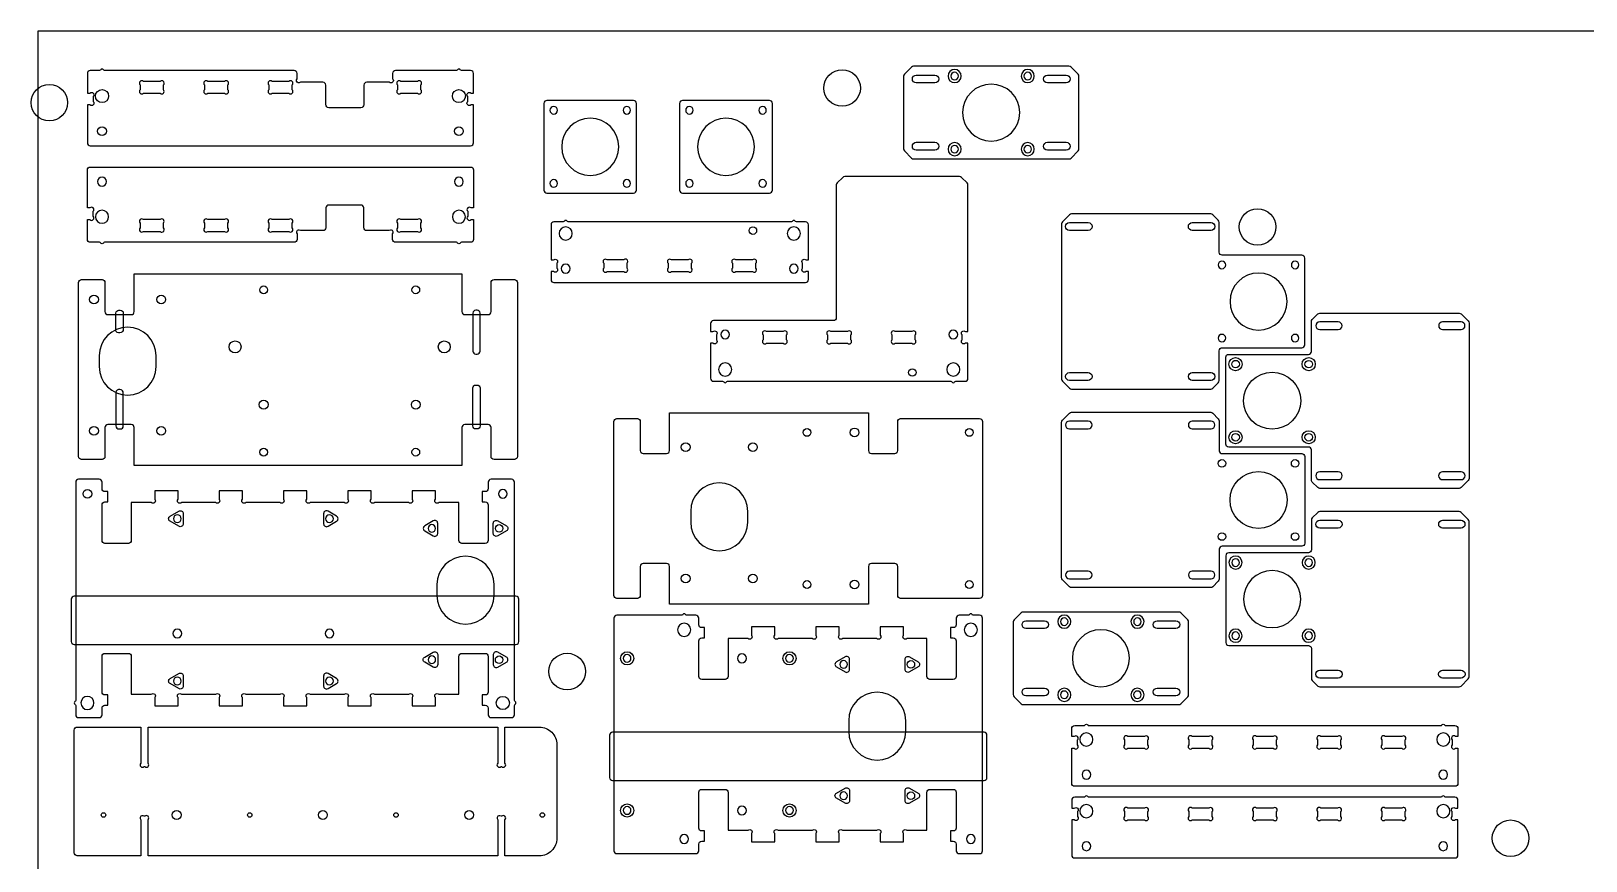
# Model space of a CAD drawing. Extents: x 2994 to 5438, y 1240 to 2465.
# Drawn here: x 2994 to 4057, y 1897 to 2465 of the extents above; entities that cross this region are included whole.
import ezdxf

# ---------------------------------------------------------------- set-up
doc = ezdxf.new("R2010")
doc.units = 0
for name, color, linetype in [('8MM_-_02_INSIDE_CUT_HOLD_D', 3, 'CONTINUOUS'), ('8MM_-_04_6MM_POCKETS', 244, 'CONTINUOUS'), ('8MM_-_06_CUTOUT', 7, 'CONTINUOUS'), ('8MM_-_HOLD_DOWN_DRILL', 30, 'CONTINUOUS'), ('SHEET_REF', 7, 'CONTINUOUS')]:
    doc.layers.add(name, color=color, linetype=linetype)

msp = doc.modelspace()

# ---------------------------------------------------------------- linework, layer by layer
at = {"layer": '8MM_-_02_INSIDE_CUT_HOLD_D'}
for points in [[(3701.2, 2434.9, -1), (3701.2, 2429.5), (3688.4, 2429.5, -1), (3688.4, 2434.9)], [(3084.5, 2429.4, 0.668179), (3081.7, 2430.5), (3070.3, 2430.5, 1), (3068, 2428.2), (3068, 2424.8, 1), (3070.3, 2422.5), (3081.7, 2422.5, 1), (3084, 2424.8), (3084, 2428.2, 0.198912)], [(3246.3, 2430.5, 1), (3244, 2428.2), (3244, 2424.8, 1), (3246.3, 2422.5), (3257.7, 2422.5, 1), (3260, 2424.8), (3260, 2428.2, 1), (3257.7, 2430.5)], [(3611.4, 2383.5), (3598.7, 2383.5, -1), (3598.7, 2388.9), (3611.4, 2388.9, -1)], [(3084.5, 2329.1, 0.198912), (3084, 2330.3), (3084, 2333.7, 1), (3081.7, 2336), (3070.3, 2336, 1), (3068, 2333.7), (3068, 2330.3, 1), (3070.3, 2328), (3081.7, 2328, 0.668179)], [(3244, 2330.3, 1), (3246.3, 2328), (3257.7, 2328, 1), (3260, 2330.3), (3260, 2333.7, 1), (3257.7, 2336), (3246.3, 2336, 1), (3244, 2333.7)], [(3703.4, 2334), (3716.2, 2334, -1), (3716.2, 2328.6), (3703.4, 2328.6, -1)], [(3401.5, 2307.4, 0.668179), (3398.7, 2308.5), (3387.3, 2308.5, 1), (3385, 2306.2), (3385, 2302.8, 1), (3387.3, 2300.5), (3398.7, 2300.5, 1), (3401, 2302.8), (3401, 2306.2, 0.198912)], [(3489.5, 2301.6, 0.198912), (3489, 2302.8), (3489, 2306.2, 1), (3486.7, 2308.5), (3475.3, 2308.5, 1), (3473, 2306.2), (3473, 2302.8, 1), (3475.3, 2300.5), (3486.7, 2300.5, 0.668179)], [(3874.5, 2266.1, 1), (3874.5, 2260.8), (3887.2, 2260.8, 1), (3887.2, 2266.1)], [(3496.3, 2259.5, 1), (3494, 2257.2), (3494, 2253.8, 1), (3496.3, 2251.5), (3507.7, 2251.5, 1), (3510, 2253.8), (3510, 2257.2, 1), (3507.7, 2259.5)], [(3582, 2253.8, 1), (3584.3, 2251.5), (3595.7, 2251.5, 1), (3598, 2253.8), (3598, 2257.2, 1), (3595.7, 2259.5), (3584.3, 2259.5, 1), (3582, 2257.2)], [(3800.2, 2231.4, -1), (3800.2, 2226.1), (3787.4, 2226.1, -1), (3787.4, 2231.4)], [(3716.2, 2192.9, 1), (3716.2, 2198.3), (3703.4, 2198.3, 1), (3703.4, 2192.9)], [(3958.5, 2158.2), (3971.2, 2158.2, 1), (3971.2, 2163.6), (3958.5, 2163.6, 1)], [(3874.5, 2130.4), (3887.2, 2130.4, -1), (3887.2, 2125.1), (3874.5, 2125.1, -1)], [(3787.4, 2090.4), (3800.2, 2090.4, 1), (3800.2, 2095.7), (3787.4, 2095.7, 1)], [(3686.4, 2061.7, -1), (3686.4, 2056.4), (3673.7, 2056.4, -1), (3673.7, 2061.7)], [(3958.5, 2022.5, -1), (3958.5, 2027.9), (3971.2, 2027.9, -1), (3971.2, 2022.5)], [(3776.2, 2010.4), (3763.4, 2010.4, -1), (3763.4, 2015.7), (3776.2, 2015.7, -1)], [(3741, 1976.8, 1), (3743.3, 1974.5), (3754.7, 1974.5, 1), (3757, 1976.8), (3757, 1980.2, 1), (3754.7, 1982.5), (3743.3, 1982.5, 1), (3741, 1980.2)], [(3919.3, 1982.5, 1), (3917, 1980.2), (3917, 1976.8, 1), (3919.3, 1974.5), (3930.7, 1974.5, 1), (3933, 1976.8), (3933, 1980.2, 1), (3930.7, 1982.5)], [(3743.3, 1933.5, 1), (3741, 1931.2), (3741, 1927.8, 1), (3743.3, 1925.5), (3754.7, 1925.5, 1), (3757, 1927.8), (3757, 1931.2, 1), (3754.7, 1933.5)], [(3933.5, 1932.4, 0.668179), (3930.7, 1933.5), (3919.3, 1933.5, 1), (3917, 1931.2), (3917, 1927.8, 1), (3919.3, 1925.5), (3930.7, 1925.5, 1), (3933, 1927.8), (3933, 1931.2, 0.198912)]]:
    msp.add_lwpolyline(points, format="xyb", close=True, dxfattribs=at)
at = {"layer": '8MM_-_02_INSIDE_CUT_HOLD_D', "extrusion": (0, 0, -1)}
for centre, radius in [((-3400.8, 2410.8), 2.57), ((-3493.6, 2410.8), 2.57), ((-3350.8, 2360.8), 2.57), ((-3443.6, 2360.8), 2.57), ((-3440, 2055.5), 4.5), ((-3636, 1912.5), 3)]:
    msp.add_circle(centre, radius, dxfattribs=at)
at = {"layer": '8MM_-_02_INSIDE_CUT_HOLD_D'}
for centre, radius in [((3082.5, 2281.4), 3), ((3256.5, 2177), 2.65), ((3441, 2180.4), 3), ((3032, 2148.5), 3), ((3635, 2086.5), 2.65), ((3316, 2005.5), 4.5), ((3093, 1928.9), 3.02), ((3293, 1928.9), 3.02)]:
    msp.add_circle(centre, radius, dxfattribs=at)
at = {"layer": '8MM_-_04_6MM_POCKETS'}
for points in [[(3056.5, 2260.8, -0.347025), (3055, 2258.9), (3054.1, 2258.6, -0.499697), (3051.5, 2260.5), (3051.5, 2272.1, -0.414214), (3053.5, 2274.1), (3054.5, 2274.1, -0.414214), (3056.5, 2272.1)], [(3297.5, 2274.1, 0.414214), (3295.5, 2272.1), (3295.5, 2246.1, 0.414214), (3297.5, 2244.1), (3298.5, 2244.1, 0.414214), (3300.5, 2246.1), (3300.5, 2272.1, 0.414214), (3298.5, 2274.1)], [(3297.5, 2192.9, -0.414214), (3295.5, 2194.9), (3295.5, 2220.9, -0.414214), (3297.5, 2222.9), (3298.5, 2222.9, -0.414214), (3300.5, 2220.9), (3300.5, 2194.9, -0.414214), (3298.5, 2192.9)], [(3056.5, 2217.6, 0.347025), (3055, 2219.6), (3054.1, 2219.8, 0.499697), (3051.5, 2217.9), (3051.5, 2194.9, 0.414214), (3053.5, 2192.9), (3054.5, 2192.9, 0.414214), (3056.5, 2194.9)], [(3088.5, 2133.2), (3094.5, 2136.7, -0.57735), (3097.5, 2134.9), (3097.5, 2128.1, -0.57735), (3094.5, 2126.3), (3088.5, 2129.8, -0.57735)], [(3202.4, 2129.8, 0.57735), (3202.4, 2133.2), (3196.5, 2136.7, 0.57735), (3193.5, 2134.9), (3193.5, 2128.1, 0.57735), (3196.5, 2126.3)], [(3262.6, 2123.2), (3268.5, 2119.7, 0.57735), (3271.5, 2121.5), (3271.5, 2128.3, 0.57735), (3268.5, 2130.1), (3262.6, 2126.6, 0.57735)], [(3309.5, 2121.5), (3309.5, 2128.3, -0.57735), (3312.5, 2130.1), (3318.5, 2126.6, -0.57735), (3318.5, 2123.2), (3312.5, 2119.7, -0.57735)], [(3021, 2047.5, 0.414214), (3023, 2045.5), (3325, 2045.5, 0.414214), (3327, 2047.5), (3327, 2076.5, 0.414214), (3325, 2078.5), (3023, 2078.5, 0.414214), (3021, 2076.5)], [(3271.5, 2038.6), (3271.5, 2031.7, -0.57735), (3268.5, 2030), (3262.6, 2033.4, -0.57735), (3262.6, 2036.9), (3268.5, 2040.3, -0.57735)], [(3318.5, 2036.9), (3312.5, 2040.3, 0.57735), (3309.5, 2038.6), (3309.5, 2031.7, 0.57735), (3312.5, 2030), (3318.5, 2033.4, 0.57735)], [(3550, 2026.7, 0.57735), (3553, 2028.5), (3553, 2035.3, 0.57735), (3550, 2037.1), (3544.1, 2033.6, 0.57735), (3544.1, 2030.2)], [(3594, 2026.7, -0.57735), (3591, 2028.5), (3591, 2035.3, -0.57735), (3594, 2037.1), (3600, 2033.6, -0.57735), (3600, 2030.2)], [(3088.5, 2022.2), (3094.5, 2025.7, -0.57735), (3097.5, 2023.9), (3097.5, 2017.1, -0.57735), (3094.5, 2015.3), (3088.5, 2018.8, -0.57735)], [(3202.4, 2018.8, 0.57735), (3202.4, 2022.2), (3196.5, 2025.7, 0.57735), (3193.5, 2023.9), (3193.5, 2017.1, 0.57735), (3196.5, 2015.3)], [(3389, 1954.5, 0.414214), (3391, 1952.5), (3645, 1952.5, 0.414214), (3647, 1954.5), (3647, 1983.5, 0.414214), (3645, 1985.5), (3391, 1985.5, 0.414214), (3389, 1983.5)], [(3550, 1937), (3544.1, 1940.4, -0.57735), (3544.1, 1943.9), (3550, 1947.3, -0.57735), (3553, 1945.6), (3553, 1938.7, -0.57735)], [(3591, 1938.7), (3591, 1945.6, -0.57735), (3594, 1947.3), (3600, 1943.9, -0.57735), (3600, 1940.4), (3594, 1937, -0.57735)]]:
    msp.add_lwpolyline(points, format="xyb", close=True, dxfattribs=at)
at = {"layer": '8MM_-_04_6MM_POCKETS', "extrusion": (0, 0, -1)}
for centre in [(-3624.9, 2434.2), (-3674.9, 2434.2), (-3624.9, 2384.2), (-3674.9, 2384.2), (-3817, 2101.5), (-3867, 2101.5), (-3699.9, 2061.1), (-3749.9, 2061.1), (-3817, 2051.5), (-3867, 2051.5), (-3699.9, 2011.1), (-3749.9, 2011.1)]:
    msp.add_circle(centre, 4.5, dxfattribs=at)
at = {"layer": '8MM_-_04_6MM_POCKETS'}
for centre in [(3817, 2237.2), (3867, 2237.2), (3817, 2187.2), (3867, 2187.2), (3401, 2036), (3512, 2036), (3401, 1932), (3512, 1932)]:
    msp.add_circle(centre, 4.5, dxfattribs=at)
at = {"layer": '8MM_-_06_CUTOUT'}
for points in [[(3285.1, 2438.5, -0.267949), (3284.3, 2438), (3242.7, 2438, 0.414214), (3240.7, 2436), (3240.7, 2432.3, -1), (3238.4, 2430), (3223, 2430, 0.414214), (3221, 2428), (3221, 2414.5, -0.414214), (3219, 2412.5), (3197, 2412.5, -0.414214), (3195, 2414.5), (3195, 2428, 0.414214), (3193, 2430), (3177.6, 2430, -1), (3175.3, 2432.3), (3175.3, 2436, 0.414214), (3173.3, 2438), (3043.7, 2438, -0.267949), (3042.9, 2438.5, 0.57735), (3041.1, 2438.5, -0.267949), (3040.3, 2438), (3034, 2438, 0.414214), (3032, 2436), (3032, 2422.5), (3033.7, 2422.5, -1), (3036, 2420.2), (3036, 2416.8, -1), (3033.7, 2414.5), (3032, 2414.5), (3032, 2388.5, 0.414214), (3034, 2386.5), (3294, 2386.5, 0.414214), (3296, 2388.5), (3296, 2414.5), (3294.3, 2414.5, -1), (3292, 2416.8), (3292, 2420.2, -1), (3294.3, 2422.5), (3296, 2422.5), (3296, 2436, 0.414214), (3294, 2438), (3287.7, 2438, -0.267949), (3286.9, 2438.5, 0.57735)], [(3704.5, 2440.3, 0.198912), (3703.1, 2440.9), (3596.8, 2440.9, 0.198912), (3595.4, 2440.3), (3590.6, 2435.5, 0.198912), (3590, 2434.1), (3590, 2384.4, 0.198912), (3590.6, 2383), (3595.4, 2378.1, 0.198912), (3596.8, 2377.5), (3703.1, 2377.5, 0.198912), (3704.5, 2378.1), (3709.3, 2383, 0.198912), (3709.9, 2384.4), (3709.9, 2434.1, 0.198912), (3709.3, 2435.5)], [(3611.4, 2434.9, -1), (3611.4, 2429.5), (3598.7, 2429.5, -1), (3598.7, 2434.9)], [(3114.3, 2430.5, 1), (3112, 2428.2), (3112, 2424.8, 1), (3114.3, 2422.5), (3125.7, 2422.5, 1), (3128, 2424.8), (3128, 2428.2, 1), (3125.7, 2430.5)], [(3158.3, 2430.5, 1), (3156, 2428.2), (3156, 2424.8, 1), (3158.3, 2422.5), (3169.7, 2422.5, 1), (3172, 2424.8), (3172, 2428.2, 1), (3169.7, 2430.5)], [(3346.1, 2354.2), (3405.4, 2354.2, 0.414214), (3407.4, 2356.2), (3407.4, 2415.5, 0.414214), (3405.4, 2417.5), (3346.1, 2417.5, 0.414214), (3344.1, 2415.5), (3344.1, 2356.2, 0.414214)], [(3438.9, 2354.2), (3498.3, 2354.2, 0.414214), (3500.3, 2356.2), (3500.3, 2415.5, 0.414214), (3498.3, 2417.5), (3438.9, 2417.5, 0.414214), (3436.9, 2415.5), (3436.9, 2356.2, 0.414214)], [(3701.2, 2383.5), (3688.4, 2383.5, -1), (3688.4, 2388.9), (3701.2, 2388.9, -1)], [(3285.1, 2320, 0.267949), (3284.3, 2320.5), (3242.7, 2320.5, -0.414214), (3240.7, 2322.5), (3240.7, 2326.2, 1), (3238.4, 2328.5), (3223, 2328.5, -0.414214), (3221, 2330.5), (3221, 2344, 0.414214), (3219, 2346), (3197, 2346, 0.414214), (3195, 2344), (3195, 2330.5, -0.414214), (3193, 2328.5), (3177.6, 2328.5, 1), (3175.3, 2326.2), (3175.3, 2322.5, -0.414214), (3173.3, 2320.5), (3043.7, 2320.5, 0.267949), (3042.9, 2320, -0.57735), (3041.1, 2320, 0.267949), (3040.3, 2320.5), (3034, 2320.5, -0.414214), (3032, 2322.5), (3032, 2336), (3033.7, 2336, 1), (3036, 2338.3), (3036, 2341.7, 1), (3033.7, 2344), (3032, 2344), (3032, 2370, -0.414214), (3034, 2372), (3294, 2372, -0.414214), (3296, 2370), (3296, 2344), (3294.3, 2344, 1), (3292, 2341.7), (3292, 2338.3, 1), (3294.3, 2336), (3296, 2336), (3296, 2322.5, -0.414214), (3294, 2320.5), (3287.7, 2320.5, 0.267949), (3286.9, 2320, -0.57735)], [(3460, 2225.5), (3466.3, 2225.5, -0.267949), (3467.1, 2225, 0.57735), (3468.9, 2225, -0.267949), (3469.7, 2225.5), (3582, 2225.5), (3622.3, 2225.5, -0.267949), (3623.1, 2225, 0.57735), (3624.9, 2225, -0.267949), (3625.7, 2225.5), (3632, 2225.5, 0.414214), (3634, 2227.5), (3634, 2251.5), (3632.3, 2251.5, -1), (3630, 2253.8), (3630, 2257.2, -1), (3632.3, 2259.5), (3634, 2259.5), (3634, 2359.7, 0.198912), (3633.4, 2361.1), (3629.6, 2364.9, 0.198912), (3628.2, 2365.5), (3549.8, 2365.5, 0.198912), (3548.4, 2364.9), (3544.6, 2361.1, 0.198912), (3544, 2359.7), (3544, 2269, -0.414214), (3542, 2267), (3460, 2267, 0.414214), (3458, 2265), (3458, 2259.5), (3459.7, 2259.5, -1), (3462, 2257.2), (3462, 2253.8, -1), (3459.7, 2251.5), (3458, 2251.5), (3458, 2227.5, 0.414214)], [(3805.8, 2313.7), (3805.8, 2334.1, 0.198912), (3805.2, 2335.6), (3801.4, 2339.4, 0.198912), (3800, 2340), (3704.8, 2340, 0.198912), (3703.4, 2339.4), (3698.6, 2334.6, 0.198912), (3698, 2333.1), (3698, 2226.9, 0.198912), (3698.6, 2225.5), (3703.4, 2220.7, 0.198912), (3704.8, 2220.1), (3800, 2220.1, 0.198912), (3801.4, 2220.7), (3805.2, 2224.5, 0.198912), (3805.8, 2225.9), (3805.8, 2246.4, -0.414214), (3807.8, 2248.4), (3862.3, 2248.4, 0.414214), (3864.3, 2250.4), (3864.3, 2309.7, 0.414214), (3862.3, 2311.7), (3807.8, 2311.7, -0.414214)], [(3112, 2330.3, 1), (3114.3, 2328), (3125.7, 2328, 1), (3128, 2330.3), (3128, 2333.7, 1), (3125.7, 2336), (3114.3, 2336, 1), (3112, 2333.7)], [(3156, 2330.3, 1), (3158.3, 2328), (3169.7, 2328, 1), (3172, 2330.3), (3172, 2333.7, 1), (3169.7, 2336), (3158.3, 2336, 1), (3156, 2333.7)], [(3513.3, 2334.5), (3473, 2334.5), (3360.7, 2334.5, -0.267949), (3359.9, 2335, 0.57735), (3358.1, 2335, -0.267949), (3357.3, 2334.5), (3351, 2334.5, 0.414214), (3349, 2332.5), (3349, 2308.5), (3350.7, 2308.5, -1), (3353, 2306.2), (3353, 2302.8, -1), (3350.7, 2300.5), (3349, 2300.5), (3349, 2295, 0.414214), (3351, 2293), (3473, 2293), (3523, 2293, 0.414214), (3525, 2295), (3525, 2300.5), (3523.3, 2300.5, -1), (3521, 2302.8), (3521, 2306.2, -1), (3523.3, 2308.5), (3525, 2308.5), (3525, 2332.5, 0.414214), (3523, 2334.5), (3516.7, 2334.5, -0.267949), (3515.9, 2335, 0.57735), (3514.1, 2335, -0.267949)], [(3787.4, 2334), (3800.2, 2334, -1), (3800.2, 2328.6), (3787.4, 2328.6, -1)], [(3445.5, 2301.6, 0.198912), (3445, 2302.8), (3445, 2306.2, 1), (3442.7, 2308.5), (3431.3, 2308.5, 1), (3429, 2306.2), (3429, 2302.8, 1), (3431.3, 2300.5), (3442.7, 2300.5, 0.668179)], [(3044, 2293), (3044, 2273.1, 0.414214), (3046, 2271.1), (3062, 2271.1, 0.414214), (3064, 2273.1), (3064, 2299), (3288, 2299), (3288, 2273.1, 0.414214), (3290, 2271.1), (3306, 2271.1, 0.414214), (3308, 2273.1), (3308, 2293, -0.414214), (3310, 2295), (3324, 2295, -0.414214), (3326, 2293), (3326, 2174, -0.414214), (3324, 2172), (3310, 2172, -0.414214), (3308, 2174), (3308, 2193.9, 0.414214), (3306, 2195.9), (3290, 2195.9, 0.414214), (3288, 2193.9), (3288, 2168), (3064, 2168), (3064, 2193.9, 0.414214), (3062, 2195.9), (3046, 2195.9, 0.414214), (3044, 2193.9), (3044, 2174, -0.414214), (3042, 2172), (3028, 2172, -0.414214), (3026, 2174), (3026, 2293, -0.414214), (3028, 2295), (3042, 2295, -0.414214)], [(3868.8, 2245.9), (3868.8, 2266.3, -0.198912), (3869.4, 2267.7), (3873.3, 2271.5, -0.198912), (3874.7, 2272.1), (3969.8, 2272.1, -0.198912), (3971.2, 2271.5), (3976.1, 2266.7, -0.198912), (3976.7, 2265.3), (3976.7, 2159.1, -0.198912), (3976.1, 2157.6), (3971.2, 2152.8, -0.198912), (3969.8, 2152.2), (3874.7, 2152.2, -0.198912), (3873.3, 2152.8), (3869.4, 2156.6, -0.198912), (3868.8, 2158.1), (3868.8, 2178.5, 0.414214), (3866.8, 2180.5), (3812.3, 2180.5, -0.414214), (3810.3, 2182.5), (3810.3, 2241.9, -0.414214), (3812.3, 2243.9), (3866.8, 2243.9, 0.414214)], [(3958.5, 2266.1, 1), (3958.5, 2260.8), (3971.2, 2260.8, 1), (3971.2, 2266.1)], [(3040, 2235.5, 1), (3079, 2235.5), (3079, 2242.9, 1), (3040, 2242.9)], [(3538, 2253.8, 1), (3540.3, 2251.5), (3551.7, 2251.5, 1), (3554, 2253.8), (3554, 2257.2, 1), (3551.7, 2259.5), (3540.3, 2259.5, 1), (3538, 2257.2)], [(3716.2, 2231.4, -1), (3716.2, 2226.1), (3703.4, 2226.1, -1), (3703.4, 2231.4)], [(3566, 2098.9), (3566, 2073), (3430, 2073), (3430, 2098.9, 0.414214), (3428, 2100.9), (3412, 2100.9, 0.414214), (3410, 2098.9), (3410, 2079, -0.414214), (3408, 2077), (3394, 2077, -0.414214), (3392, 2079), (3392, 2198, -0.414214), (3394, 2200), (3408, 2200, -0.414214), (3410, 2198), (3410, 2178.1, 0.414214), (3412, 2176.1), (3428, 2176.1, 0.414214), (3430, 2178.1), (3430, 2204), (3566, 2204), (3566, 2178.1, 0.414214), (3568, 2176.1), (3584, 2176.1, 0.414214), (3586, 2178.1), (3586, 2198, -0.414214), (3588, 2200), (3642, 2200, -0.414214), (3644, 2198), (3644, 2079, -0.414214), (3642, 2077), (3588, 2077, -0.414214), (3586, 2079), (3586, 2098.9, 0.414214), (3584, 2100.9), (3568, 2100.9, 0.414214)], [(3805.8, 2110.7), (3805.8, 2090.2, -0.198912), (3805.2, 2088.8), (3801.4, 2085, -0.198912), (3800, 2084.4), (3704.8, 2084.4, -0.198912), (3703.4, 2085), (3698.6, 2089.8, -0.198912), (3698, 2091.2), (3698, 2197.4, -0.198912), (3698.6, 2198.9), (3703.4, 2203.7, -0.198912), (3704.8, 2204.3), (3800, 2204.3, -0.198912), (3801.4, 2203.7), (3805.2, 2199.9, -0.198912), (3805.8, 2198.4), (3805.8, 2178, 0.414214), (3807.8, 2176), (3862.3, 2176, -0.414214), (3864.3, 2174), (3864.3, 2114.7, -0.414214), (3862.3, 2112.7), (3807.8, 2112.7, 0.414214)], [(3800.2, 2192.9, 1), (3800.2, 2198.3), (3787.4, 2198.3, 1), (3787.4, 2192.9)], [(3024, 2007.2, -0.267949), (3023.5, 2006.4, 0.57735), (3023.5, 2004.6, -0.267949), (3024, 2003.8), (3024, 1997.5, 0.414214), (3026, 1995.5), (3040, 1995.5, 0.414214), (3042, 1997.5), (3042, 2002, -0.414214), (3044, 2004), (3046, 2004), (3046, 2011), (3044, 2011, -0.414214), (3042, 2013), (3042, 2037.4, -0.414214), (3044, 2039.4), (3060, 2039.4, -0.414214), (3062, 2037.4), (3062, 2011.5), (3075.7, 2011.5, -1), (3078, 2009.2), (3078, 2003.5), (3094, 2003.5), (3094, 2009.2, -1), (3096.3, 2011.5), (3119.7, 2011.5, -1), (3122, 2009.2), (3122, 2003.5), (3138, 2003.5), (3138, 2009.2, -1), (3140.3, 2011.5), (3163.7, 2011.5, -1), (3166, 2009.2), (3166, 2003.5), (3174, 2003.5), (3182, 2003.5), (3182, 2009.2, -1), (3184.3, 2011.5), (3207.7, 2011.5, -1), (3210, 2009.2), (3210, 2003.5), (3226, 2003.5), (3226, 2009.2, -1), (3228.3, 2011.5), (3251.7, 2011.5, -1), (3254, 2009.2), (3254, 2003.5), (3270, 2003.5), (3270, 2009.2, -1), (3272.3, 2011.5), (3286, 2011.5), (3286, 2037.4, -0.414214), (3288, 2039.4), (3304, 2039.4, -0.414214), (3306, 2037.4), (3306, 2013, -0.414214), (3304, 2011), (3302, 2011), (3302, 2004), (3304, 2004, -0.414214), (3306, 2002), (3306, 1997.5, 0.414214), (3308, 1995.5), (3322, 1995.5, 0.414214), (3324, 1997.5), (3324, 2003.8, -0.267949), (3324.5, 2004.6, 0.57735), (3324.5, 2006.4, -0.267949), (3324, 2007.2), (3324, 2077), (3324, 2156.5, 0.414214), (3322, 2158.5), (3308, 2158.5, 0.414214), (3306, 2156.5), (3306, 2152, -0.414214), (3304, 2150), (3302, 2150), (3302, 2143), (3304, 2143, -0.414214), (3306, 2141), (3306, 2116.6, -0.414214), (3304, 2114.6), (3288, 2114.6, -0.414214), (3286, 2116.6), (3286, 2142.5), (3272.3, 2142.5, -1), (3270, 2144.8), (3270, 2150.5), (3254, 2150.5), (3254, 2144.8, -1), (3251.7, 2142.5), (3228.3, 2142.5, -1), (3226, 2144.8), (3226, 2150.5), (3210, 2150.5), (3210, 2144.8, -1), (3207.7, 2142.5), (3184.3, 2142.5, -1), (3182, 2144.8), (3182, 2150.5), (3174, 2150.5), (3166, 2150.5), (3166, 2144.8, -1), (3163.7, 2142.5), (3140.3, 2142.5, -1), (3138, 2144.8), (3138, 2150.5), (3122, 2150.5), (3122, 2144.8, -1), (3119.7, 2142.5), (3096.3, 2142.5, -1), (3094, 2144.8), (3094, 2150.5), (3078, 2150.5), (3078, 2144.8, -1), (3075.7, 2142.5), (3062, 2142.5), (3062, 2116.6, -0.414214), (3060, 2114.6), (3044, 2114.6, -0.414214), (3042, 2116.6), (3042, 2141, -0.414214), (3044, 2143), (3046, 2143), (3046, 2150), (3044, 2150, -0.414214), (3042, 2152), (3042, 2156.5, 0.414214), (3040, 2158.5), (3026, 2158.5, 0.414214), (3024, 2156.5)], [(3874.5, 2158.2), (3887.2, 2158.2, 1), (3887.2, 2163.6), (3874.5, 2163.6, 1)], [(3444.5, 2136.5), (3444.5, 2129.1, 1), (3483.5, 2129.1), (3483.5, 2136.5, 1)], [(3868.8, 2042.8), (3868.8, 2022.4, 0.198912), (3869.4, 2020.9), (3873.3, 2017.1, 0.198912), (3874.7, 2016.5), (3969.8, 2016.5, 0.198912), (3971.2, 2017.1), (3976.1, 2021.9, 0.198912), (3976.7, 2023.4), (3976.7, 2129.6, 0.198912), (3976.1, 2131), (3971.2, 2135.8, 0.198912), (3969.8, 2136.4), (3874.7, 2136.4, 0.198912), (3873.3, 2135.8), (3869.4, 2132, 0.198912), (3868.8, 2130.6), (3868.8, 2110.2, -0.414214), (3866.8, 2108.2), (3812.3, 2108.2, 0.414214), (3810.3, 2106.2), (3810.3, 2046.8, 0.414214), (3812.3, 2044.8), (3866.8, 2044.8, -0.414214)], [(3958.5, 2130.4), (3971.2, 2130.4, -1), (3971.2, 2125.1), (3958.5, 2125.1, -1)], [(3271, 2079, 1), (3310, 2079), (3310, 2086.4, 1), (3271, 2086.4)], [(3703.4, 2090.4), (3716.2, 2090.4, 1), (3716.2, 2095.7), (3703.4, 2095.7, 1)], [(3448, 2065.5), (3441.7, 2065.5, -0.267949), (3440.9, 2066, 0.57735), (3439.1, 2066, -0.267949), (3438.3, 2065.5), (3394, 2065.5, 0.414214), (3392, 2063.5), (3392, 1984), (3392, 1904.5, 0.414214), (3394, 1902.5), (3448, 1902.5, 0.414214), (3450, 1904.5), (3450, 1909, -0.414214), (3452, 1911), (3454, 1911), (3454, 1918), (3452, 1918, -0.414214), (3450, 1920), (3450, 1944.4, -0.414214), (3452, 1946.4), (3468, 1946.4, -0.414214), (3470, 1944.4), (3470, 1918.5), (3483.7, 1918.5, -1), (3486, 1916.2), (3486, 1910.5), (3502, 1910.5), (3502, 1916.2, -1), (3504.3, 1918.5), (3527.7, 1918.5, -1), (3530, 1916.2), (3530, 1910.5), (3546, 1910.5), (3546, 1916.2, -1), (3548.3, 1918.5), (3571.7, 1918.5, -1), (3574, 1916.2), (3574, 1910.5), (3590, 1910.5), (3590, 1916.2, -1), (3592.3, 1918.5), (3606, 1918.5), (3606, 1944.4, -0.414214), (3608, 1946.4), (3624, 1946.4, -0.414214), (3626, 1944.4), (3626, 1920, -0.414214), (3624, 1918), (3622, 1918), (3622, 1911), (3624, 1911, -0.414214), (3626, 1909), (3626, 1904.5, 0.414214), (3628, 1902.5), (3642, 1902.5, 0.414214), (3644, 1904.5), (3644, 1984), (3644, 2063.5, 0.414214), (3642, 2065.5), (3637.7, 2065.5, -0.267949), (3636.9, 2066, 0.57735), (3635.1, 2066, -0.267949), (3634.3, 2065.5), (3628, 2065.5, 0.414214), (3626, 2063.5), (3626, 2059, -0.414214), (3624, 2057), (3622, 2057), (3622, 2050), (3624, 2050, -0.414214), (3626, 2048), (3626, 2023.6, -0.414214), (3624, 2021.6), (3608, 2021.6, -0.414214), (3606, 2023.6), (3606, 2049.5), (3592.3, 2049.5, -1), (3590, 2051.8), (3590, 2057.5), (3574, 2057.5), (3574, 2051.8, -1), (3571.7, 2049.5), (3548.3, 2049.5, -1), (3546, 2051.8), (3546, 2057.5), (3530, 2057.5), (3530, 2051.8, -1), (3527.7, 2049.5), (3504.3, 2049.5, -1), (3502, 2051.8), (3502, 2057.5), (3486, 2057.5), (3486, 2051.8, -1), (3483.7, 2049.5), (3470, 2049.5), (3470, 2023.6, -0.414214), (3468, 2021.6), (3452, 2021.6, -0.414214), (3450, 2023.6), (3450, 2048, -0.414214), (3452, 2050), (3454, 2050), (3454, 2057), (3452, 2057, -0.414214), (3450, 2059), (3450, 2063.5, 0.414214)], [(3779.5, 2067.2, 0.198912), (3778.1, 2067.7), (3671.8, 2067.7, 0.198912), (3670.4, 2067.2), (3665.6, 2062.3, 0.198912), (3665, 2060.9), (3665, 2011.2, 0.198912), (3665.6, 2009.8), (3670.4, 2005, 0.198912), (3671.8, 2004.4), (3778.1, 2004.4, 0.198912), (3779.5, 2005), (3784.3, 2009.8, 0.198912), (3784.9, 2011.2), (3784.9, 2060.9, 0.198912), (3784.3, 2062.3)], [(3776.2, 2061.7, -1), (3776.2, 2056.4), (3763.4, 2056.4, -1), (3763.4, 2061.7)], [(3874.5, 2022.5, -1), (3874.5, 2027.9), (3887.2, 2027.9, -1), (3887.2, 2022.5)], [(3591.5, 1986), (3591.5, 1993.4, 1), (3552.5, 1993.4), (3552.5, 1986, 1)], [(3686.4, 2010.4), (3673.7, 2010.4, -1), (3673.7, 2015.7), (3686.4, 2015.7, -1)], [(3353, 1977), (3353, 1913, -0.414214), (3341, 1901), (3317.5, 1901), (3317.5, 1925.7, 1), (3315.2, 1928), (3314.8, 1928, 1), (3312.5, 1925.7), (3312.5, 1901), (3073.5, 1901), (3073.5, 1925.7, 1), (3071.2, 1928), (3070.8, 1928, 1), (3068.5, 1925.7), (3068.5, 1901), (3025, 1901, -0.414214), (3023, 1903), (3023, 1987, -0.414214), (3025, 1989), (3068.5, 1989), (3068.5, 1964.3, 1), (3070.8, 1962), (3071.2, 1962, 1), (3073.5, 1964.3), (3073.5, 1989), (3312.5, 1989), (3312.5, 1964.3, 1), (3314.8, 1962), (3315.2, 1962, 1), (3317.5, 1964.3), (3317.5, 1989), (3341, 1989, -0.414214)], [(3715.9, 1990.5, 0.267949), (3716.7, 1990), (3837, 1990), (3957.3, 1990, 0.267949), (3958.1, 1990.5, -0.57735), (3959.9, 1990.5, 0.267949), (3960.7, 1990), (3967, 1990, -0.414214), (3969, 1988), (3969, 1982.5), (3967.3, 1982.5, 1), (3965, 1980.2), (3965, 1976.8, 1), (3967.3, 1974.5), (3969, 1974.5), (3969, 1950.5, -0.414214), (3967, 1948.5), (3837, 1948.5), (3707, 1948.5, -0.414214), (3705, 1950.5), (3705, 1974.5), (3706.7, 1974.5, 1), (3709, 1976.8), (3709, 1980.2, 1), (3706.7, 1982.5), (3705, 1982.5), (3705, 1988, -0.414214), (3707, 1990), (3713.3, 1990, 0.267949), (3714.1, 1990.5, -0.57735)], [(3801.5, 1975.6, 0.198912), (3801, 1976.8), (3801, 1980.2, 1), (3798.7, 1982.5), (3787.3, 1982.5, 1), (3785, 1980.2), (3785, 1976.8, 1), (3787.3, 1974.5), (3798.7, 1974.5, 0.668179)], [(3845.5, 1975.6, 0.198912), (3845, 1976.8), (3845, 1980.2, 1), (3842.7, 1982.5), (3837, 1982.5), (3831.3, 1982.5, 1), (3829, 1980.2), (3829, 1976.8, 1), (3831.3, 1974.5), (3837, 1974.5), (3842.7, 1974.5, 0.668179)], [(3889.5, 1981.4, 0.668179), (3886.7, 1982.5), (3875.3, 1982.5, 1), (3873, 1980.2), (3873, 1976.8, 1), (3875.3, 1974.5), (3886.7, 1974.5, 1), (3889, 1976.8), (3889, 1980.2, 0.198912)], [(3959.9, 1941.5, 0.57735), (3958.1, 1941.5, -0.267949), (3957.3, 1941), (3837, 1941), (3716.7, 1941, -0.267949), (3715.9, 1941.5, 0.57735), (3714.1, 1941.5, -0.267949), (3713.3, 1941), (3707, 1941, 0.414214), (3705, 1939), (3705, 1933.5), (3706.7, 1933.5, -1), (3709, 1931.2), (3709, 1927.8, -1), (3706.7, 1925.5), (3705, 1925.5), (3705, 1901.5, 0.414214), (3707, 1899.5), (3837, 1899.5), (3967, 1899.5, 0.414214), (3969, 1901.5), (3969, 1925.5), (3967.3, 1925.5, -1), (3965, 1927.8), (3965, 1931.2, -1), (3967.3, 1933.5), (3969, 1933.5), (3969, 1939, 0.414214), (3967, 1941), (3960.7, 1941, -0.267949)], [(3785, 1927.8, 1), (3787.3, 1925.5), (3798.7, 1925.5, 1), (3801, 1927.8), (3801, 1931.2, 1), (3798.7, 1933.5), (3787.3, 1933.5, 1), (3785, 1931.2)], [(3845.5, 1926.6, 0.198912), (3845, 1927.8), (3845, 1931.2, 1), (3842.7, 1933.5), (3837, 1933.5), (3831.3, 1933.5, 1), (3829, 1931.2), (3829, 1927.8, 1), (3831.3, 1925.5), (3837, 1925.5), (3842.7, 1925.5, 0.668179)], [(3889.5, 1926.6, 0.198912), (3889, 1927.8), (3889, 1931.2, 1), (3886.7, 1933.5), (3875.3, 1933.5, 1), (3873, 1931.2), (3873, 1927.8, 1), (3875.3, 1925.5), (3886.7, 1925.5, 0.668179)]]:
    msp.add_lwpolyline(points, format="xyb", close=True, dxfattribs=at)
at = {"layer": '8MM_-_06_CUTOUT', "extrusion": (0, 0, -1)}
for centre, radius in [((-3624.9, 2434.2), 2.57), ((-3674.9, 2434.2), 2.57), ((-3649.9, 2409.2), 19.5), ((-3350.8, 2410.8), 2.58), ((-3443.6, 2410.8), 2.57), ((-3375.8, 2385.8), 19.5), ((-3468.6, 2385.8), 19.5), ((-3624.9, 2384.2), 2.57), ((-3674.9, 2384.2), 2.58), ((-3042, 2362), 3), ((-3286, 2362), 3), ((-3400.8, 2360.8), 2.57), ((-3493.6, 2360.8), 2.58), ((-3042, 2338), 4.5), ((-3286, 2338), 4.5), ((-3359, 2326.5), 4.5), ((-3515, 2326.5), 4.5), ((-3807.7, 2305), 2.57), ((-3857.7, 2305), 2.58), ((-3359, 2302.5), 3), ((-3515, 2302.5), 3), ((-3832.7, 2280), 19.5), ((-3468, 2257.5), 3), ((-3624, 2257.5), 3), ((-3807.7, 2255), 2.58), ((-3857.7, 2255), 2.57), ((-3468, 2233.5), 4.5), ((-3624, 2233.5), 4.5), ((-3316, 2148.5), 3), ((-3093.5, 2131.5), 2.65), ((-3197.5, 2131.5), 2.65), ((-3267.5, 2124.9), 2.57), ((-3817, 2101.5), 2.57), ((-3842, 2076.5), 19.5), ((-3867, 2101.5), 2.57), ((-3699.9, 2061.1), 2.57), ((-3749.9, 2061.1), 2.57), ((-3093.5, 2053), 3.02), ((-3197.5, 2053), 3.03), ((-3636, 2055.5), 4.5), ((-3724.9, 2036.1), 19.5), ((-3817, 2051.5), 2.57), ((-3867, 2051.5), 2.57), ((-3267.5, 2035.1), 2.58), ((-3401, 2036), 2.65), ((-3479.5, 2036), 3.02), ((-3512, 2036), 2.65), ((-3549, 2031.9), 2.57), ((-3093.5, 2020.5), 2.65), ((-3197.5, 2020.5), 2.65), ((-3032, 2005.5), 4.5), ((-3699.9, 2011.1), 2.58), ((-3749.9, 2011.1), 2.58), ((-3715, 1980.5), 4.5), ((-3959, 1980.5), 4.5), ((-3715, 1956.5), 3), ((-3959, 1956.5), 3), ((-3479.5, 1932), 3.02), ((-3549, 1942.1), 2.57), ((-3715, 1931.5), 4.5), ((-3959, 1931.5), 4.5), ((-3401, 1932), 2.65), ((-3512, 1932), 2.65), ((-3440, 1912.5), 3), ((-3715, 1907.5), 3), ((-3959, 1907.5), 3)]:
    msp.add_circle(centre, radius, dxfattribs=at)
at = {"layer": '8MM_-_06_CUTOUT'}
for centre, radius in [((3042, 2420.5), 4.5), ((3286, 2420.5), 4.5), ((3042, 2396.5), 3), ((3286, 2396.5), 3), ((3487, 2328.5), 2.55), ((3152.5, 2288), 2.65), ((3256.5, 2288), 2.65), ((3036.5, 2281.4), 3), ((3133, 2249), 4.1), ((3276, 2249), 4.1), ((3596, 2231.5), 2.55), ((3817, 2237.2), 2.58), ((3867, 2237.2), 2.57), ((3842, 2212.2), 19.5), ((3152.5, 2209.5), 3.03), ((3256.5, 2209.5), 3.02), ((3036.5, 2191.6), 3), ((3082.5, 2191.6), 3), ((3524, 2190.5), 2.65), ((3556.5, 2190.5), 3.02), ((3635, 2190.5), 2.65), ((3152.5, 2177), 2.65), ((3487, 2180.4), 3), ((3817, 2187.2), 2.57), ((3867, 2187.2), 2.58), ((3807.7, 2169.3), 2.58), ((3857.7, 2169.3), 2.58), ((3832.7, 2144.3), 19.5), ((3313.5, 2124.9), 2.57), ((3807.7, 2119.3), 2.58), ((3857.7, 2119.3), 2.58), ((3441, 2090.6), 3), ((3487, 2090.6), 3), ((3524, 2086.5), 2.65), ((3556.5, 2086.5), 3.03), ((3313.5, 2035.1), 2.58), ((3595, 2031.9), 2.58), ((3595, 1942.1), 2.57), ((3043, 1928.9), 1.52), ((3143, 1928.9), 1.53), ((3193, 1928.9), 3.02), ((3243, 1928.9), 1.52), ((3343, 1928.9), 1.53)]:
    msp.add_circle(centre, radius, dxfattribs=at)
at = {"layer": '8MM_-_HOLD_DOWN_DRILL'}
for centre in [(3548, 2426), (3006, 2416), (3832, 2331), (3360, 2027), (4005, 1913)]:
    msp.add_circle(centre, 12.5, dxfattribs=at)
at = {"layer": 'SHEET_REF'}
msp.add_lwpolyline([(2998, 1244.9), (5438, 1244.9), (5438, 2464.9), (2998, 2464.9)], close=True, dxfattribs=at)

doc.saveas('drawing.dxf')
